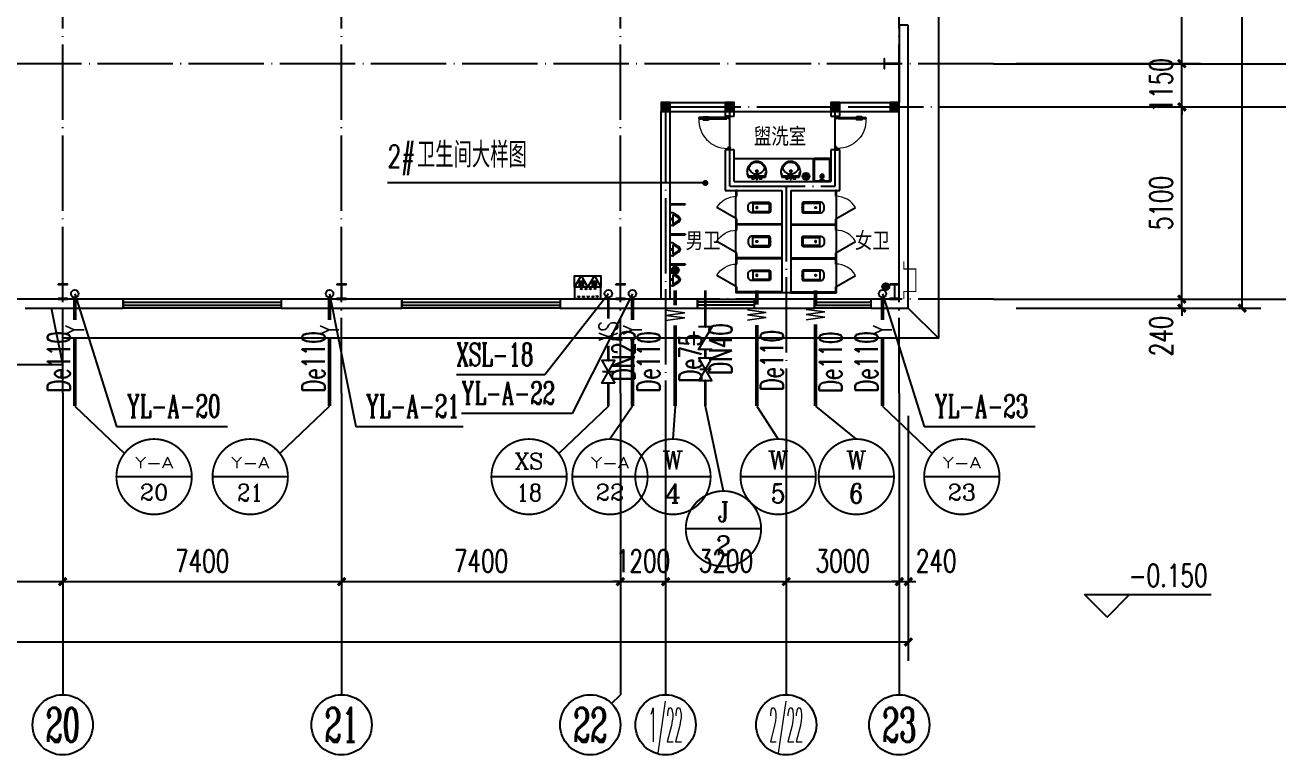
# Model space of a CAD drawing. Extents: x 13158459 to 15902229, y -1299598 to 28366.
# Drawn here: x 14056208 to 14089458, y -301743 to -282368 of the extents above; entities that cross this region are included whole.
import ezdxf
from ezdxf.enums import TextEntityAlignment as Align

# ---------------------------------------------------------------- set-up
doc = ezdxf.new("R2010")
doc.units = 0
doc.header["$LTSCALE"] = 1000
doc.header["$MEASUREMENT"] = 0
doc.linetypes.add('DOTE', pattern=[2.42, 2, -0.2, 0.02, -0.2])
for name, color, linetype in [('AXIS', 3, 'Continuous'), ('AXIS_TEXT', 7, 'Continuous'), ('COLUMN', 2, 'Continuous'), ('DIM_ELEV', 3, 'Continuous'), ('DIM_LEAD', 3, 'Continuous'), ('DIM_消防', 3, 'Continuous'), ('DIM_雨水', 3, 'Continuous'), ('DOTE', 8, 'DOTE'), ('EQUIP_地漏', 7, 'Continuous'), ('EQUIP_消防', 7, 'Continuous'), ('LVTRY', 6, 'Continuous'), ('PIPE-污水', 2, 'Continuous'), ('PIPE-消防', 1, 'Continuous'), ('PIPE-给水', 3, 'Continuous'), ('PIPE-雨水', 4, 'Continuous'), ('PUB_HATCH', 8, 'Continuous'), ('PUB_TEXT', 7, 'Continuous'), ('TEXT_污水', 7, 'Continuous'), ('TEXT_消防', 7, 'Continuous'), ('TEXT_给水', 7, 'Continuous'), ('TEXT_雨水', 7, 'Continuous'), ('TWT_TEXT', 7, 'Continuous'), ('VALVE_消防', 7, 'Continuous'), ('VALVE_给水', 7, 'Continuous'), ('VPIPE-消防', 1, 'Continuous'), ('VPIPE-雨水', 4, 'Continuous'), ('WALL', 9, 'Continuous'), ('WALL-PARAPET', 6, 'Continuous'), ('WINDOW', 4, 'Continuous')]:
    doc.layers.add(name, color=color, linetype=linetype)
doc.styles.add('_TCH_AXIS', font='COMPLEX', dxfattribs={"bigfont": 'GBCBIG'})
doc.styles.add('_TCH_DIM', font='SIMPLEX', dxfattribs={"bigfont": 'GBCBIG'})
doc.styles.add('_TCH_DIM_T3', font='SIMPLEX', dxfattribs={"width": 0.705882, "bigfont": 'GBCBIG'})
doc.styles.add('_TWT_CIRCLE', font='COMPLEX', dxfattribs={"width": 1.1, "height": 3, "bigfont": 'HZTXT'})
doc.styles.add('_TWT_PIPEDN', font='SIMPLEX', dxfattribs={"width": 0.8, "height": 3, "bigfont": 'HZTXT'})
doc.styles.add('_TWT_PIPETEXT', font='COMPLEX', dxfattribs={"width": 0.8, "height": 2.5, "bigfont": 'HZTXT'})
doc.styles.add('_TWT_SERIAL', font='COMPLEX', dxfattribs={"width": 0.8, "height": 3, "bigfont": 'HZTXT'})
doc.styles.add('COMPLEX', font='COMPLEX')
doc.styles.add('YAYA', font='', dxfattribs={"width": 0.8, "height": 1})
doc.styles.get('YAYA').set_extended_font_data('SimSun')
doc.dimstyles.new('_TCH_ARCH&&200', dxfattribs={"dimtxt": 595, "dimasz": 200, "dimexe": 500, "dimexo": 600, "dimgap": 252.5, "dimtad": 1, "dimdec": 0, "dimzin": 0, "dimdsep": 46, "dimtxsty": '_TCH_DIM_T3', "dimblk": 'ARCHTICK', "dimcen": 0.09, "dimclrt": 7, "dimazin": 2, "dimtfac": 1, "dimtdec": 0, "dimtix": 1, "dimtmove": 2, "dimatfit": 3, "dimfxl": 0, "dimtolj": 1, "dimtzin": 0, "dimarcsym": 0})

# ---------------------------------------------------------------- blocks, each defined once
blk = doc.blocks.new('A$C797E1D2B')
at = {"layer": 'COLUMN'}
h = blk.add_hatch(color=256, dxfattribs=at)
h.paths.add_polyline_path([(125, 400), (250, 400), (250, 388), (130, 388), (130, 200), (125, 200)])
h.paths.add_polyline_path([(0, 400), (125, 400), (125, 200), (120, 200), (120, 388), (0, 388)])
h.paths.add_polyline_path([(0, 12), (120, 12), (120, 200), (125, 200), (125, 0), (0, 0)])
h.paths.add_polyline_path([(125, 200), (130, 200), (130, 12), (250, 12), (250, 0), (125, 0)])
blk.add_lwpolyline([(250, 0), (250, 12), (130, 12), (130, 388), (250, 388), (250, 400), (0, 400), (0, 388), (120, 388), (120, 12), (0, 12), (0, 0)], close=True, dxfattribs=at)
blk = doc.blocks.new('消防软管卷盘')
blk.add_lwpolyline([(4963954, 151899), (4963954, 150312), (4964641, 150312), (4964641, 151899)], close=True)
for points, const_width in [([(4964134, 151704), (4964482, 151704)], 1), ([(4964134, 151566), (4964482, 151566)], 1), ([(4964134, 151428), (4964482, 151428)], 1), ([(4964134, 151290), (4964482, 151290)], 1), ([(4964134, 151152), (4964482, 151152)], 1), ([(4964134, 151014), (4964482, 151014)], 0.1), ([(4964134, 150876), (4964482, 150876)], 1), ([(4964134, 150738), (4964482, 150738)], 1), ([(4964150, 150600), (4964499, 150600)], 1), ([(4964150, 150462), (4964499, 150462)], 1)]:
    blk.add_lwpolyline(points, dxfattribs=dict(const_width=const_width))
for centre, start, end in [((4964134, 151636), 90, 270), ((4964482, 151498), 270, 90), ((4964134, 151360), 90, 270), ((4964134, 151084), 90, 270), ((4964134, 150808), 90, 270), ((4964482, 151222), 270, 90), ((4964482, 150946), 270, 90), ((4964150, 150532), 90, 270), ((4964499, 150670), 270, 90)]:
    blk.add_arc(centre, 69, start, end)
blk = doc.blocks.new('$TwtSys$00000546')
h = blk.add_hatch()
h.set_pattern_fill('ANSI31', color=256, scale=200, style=0)
h.set_pattern_definition([(45, (-38543.802, -6670.83), (-17.67767, 17.67767), [])])
h.paths.add_polyline_path([(-65, 174), (65, 174), (65, 44), (-65, 44)])
for points in [[(0, 344), (-198, 0), (198, 0)], [(-65, 174), (65, 174), (65, 44), (-65, 44)]]:
    blk.add_lwpolyline(points, close=True)
blk = doc.blocks.new('92623')
blk.add_lwpolyline([(8910066, 83014), (8909273, 83014), (8909273, 82670), (8910066, 82670)], close=True)
at = {"xscale": -0.5, "yscale": 0.5, "zscale": 0.5, "rotation": 89.99999999998747}
blk.add_blockref('消防软管卷盘', (8985223, 2565334), dxfattribs=at)
at = {"layer": 'EQUIP_消防', "color": 8, "rotation": 180}
for p in [(8909471, 83014), (8909868, 83014)]:
    blk.add_blockref('$TwtSys$00000546', p, dxfattribs=at)
blk = doc.blocks.new('_AXISO')
blk.add_circle((0, 0), 0.5)
at = {"layer": 'AXIS_TEXT', "style": 'COMPLEX', "width": 1.041667}
blk.add_attdef('A', text='', height=0.56, dxfattribs=at).set_placement((-0.25, -0.28), (0.25, -0.28), align=Align.FIT)
blk = doc.blocks.new('_ArchTick')
at = {"color": 0, "linetype": 'ByBlock', "const_width": 0.4}
blk.add_lwpolyline([(-0.5, -0.5), (0.5, 0.5)], dxfattribs=at)
blk = doc.blocks.new('*D119')
at = {"layer": 'AXIS', "color": 0, "lineweight": -2}
for p, q in [((13916368, -292743), (13916368, -299243)), ((14079648, -292743), (14079648, -299243)), ((13916368, -298743), (14079648, -298743))]:
    blk.add_line(p, q, dxfattribs=at)
at = {"layer": 'Defpoints', "color": 0}
for p in [(13916368, -292143), (14079648, -292143), (14079648, -298743)]:
    blk.add_point(p, dxfattribs=at)
at = {"layer": 'AXIS', "color": 0, "lineweight": -2, "xscale": 200, "yscale": 200, "zscale": 200, "rotation": 180}
blk.add_blockref('_ArchTick', (13916368, -298743), dxfattribs=at)
at = {"layer": 'AXIS', "color": 0, "lineweight": -2, "xscale": 200, "yscale": 200, "zscale": 200}
blk.add_blockref('_ArchTick', (14079648, -298743), dxfattribs=at)
at = {"layer": 'AXIS', "color": 7, "insert": (13998008, -298193), "char_height": 595, "attachment_point": 5, "style": '_TCH_DIM_T3'}
blk.add_mtext('\\A1;163280', dxfattribs=at)
blk = doc.blocks.new('*D141')
at = {"layer": 'AXIS', "color": 0, "lineweight": -2}
for p, q in [((14049808, -292743), (14049808, -297643)), ((14057208, -292743), (14057208, -297643)), ((14049808, -297143), (14057208, -297143))]:
    blk.add_line(p, q, dxfattribs=at)
at = {"layer": 'Defpoints', "color": 0}
for p in [(14049808, -292143), (14057208, -292143), (14057208, -297143)]:
    blk.add_point(p, dxfattribs=at)
at = {"layer": 'AXIS', "color": 0, "lineweight": -2, "xscale": 200, "yscale": 200, "zscale": 200, "rotation": 180}
blk.add_blockref('_ArchTick', (14049808, -297143), dxfattribs=at)
at = {"layer": 'AXIS', "color": 0, "lineweight": -2, "xscale": 200, "yscale": 200, "zscale": 200}
blk.add_blockref('_ArchTick', (14057208, -297143), dxfattribs=at)
at = {"layer": 'AXIS', "color": 7, "insert": (14053508, -296593), "char_height": 595, "attachment_point": 5, "style": '_TCH_DIM_T3'}
blk.add_mtext('\\A1;7400', dxfattribs=at)
blk = doc.blocks.new('*D142')
at = {"layer": 'AXIS', "color": 0, "lineweight": -2}
for p, q in [((14057208, -292743), (14057208, -297643)), ((14064608, -292743), (14064608, -297643)), ((14057208, -297143), (14064608, -297143))]:
    blk.add_line(p, q, dxfattribs=at)
at = {"layer": 'Defpoints', "color": 0}
for p in [(14057208, -292143), (14064608, -292143), (14064608, -297143)]:
    blk.add_point(p, dxfattribs=at)
at = {"layer": 'AXIS', "color": 0, "lineweight": -2, "xscale": 200, "yscale": 200, "zscale": 200, "rotation": 180}
blk.add_blockref('_ArchTick', (14057208, -297143), dxfattribs=at)
at = {"layer": 'AXIS', "color": 0, "lineweight": -2, "xscale": 200, "yscale": 200, "zscale": 200}
blk.add_blockref('_ArchTick', (14064608, -297143), dxfattribs=at)
at = {"layer": 'AXIS', "color": 7, "insert": (14060908, -296593), "char_height": 595, "attachment_point": 5, "style": '_TCH_DIM_T3'}
blk.add_mtext('\\A1;7400', dxfattribs=at)
blk = doc.blocks.new('*D143')
at = {"layer": 'AXIS', "color": 0, "lineweight": -2}
for p, q in [((14064608, -292743), (14064608, -297643)), ((14072008, -292743), (14072008, -297643)), ((14064608, -297143), (14072008, -297143))]:
    blk.add_line(p, q, dxfattribs=at)
at = {"layer": 'Defpoints', "color": 0}
for p in [(14064608, -292143), (14072008, -292143), (14072008, -297143)]:
    blk.add_point(p, dxfattribs=at)
at = {"layer": 'AXIS', "color": 0, "lineweight": -2, "xscale": 200, "yscale": 200, "zscale": 200, "rotation": 180}
blk.add_blockref('_ArchTick', (14064608, -297143), dxfattribs=at)
at = {"layer": 'AXIS', "color": 0, "lineweight": -2, "xscale": 200, "yscale": 200, "zscale": 200}
blk.add_blockref('_ArchTick', (14072008, -297143), dxfattribs=at)
at = {"layer": 'AXIS', "color": 7, "insert": (14068308, -296593), "char_height": 595, "attachment_point": 5, "style": '_TCH_DIM_T3'}
blk.add_mtext('\\A1;7400', dxfattribs=at)
blk = doc.blocks.new('*D144')
at = {"layer": 'AXIS', "color": 0, "lineweight": -2}
for p, q in [((14072008, -292743), (14072008, -297643)), ((14073208, -292743), (14073208, -297643)), ((14072008, -297143), (14071808, -297143)), ((14072008, -297143), (14073208, -297143)), ((14073208, -297143), (14073408, -297143))]:
    blk.add_line(p, q, dxfattribs=at)
at = {"layer": 'Defpoints', "color": 0}
for p in [(14072008, -292143), (14073208, -292143), (14073208, -297143)]:
    blk.add_point(p, dxfattribs=at)
at = {"layer": 'AXIS', "color": 0, "lineweight": -2, "xscale": 200, "yscale": 200, "zscale": 200}
blk.add_blockref('_ArchTick', (14072008, -297143), dxfattribs=at)
at = {"layer": 'AXIS', "color": 0, "lineweight": -2, "xscale": 200, "yscale": 200, "zscale": 200, "rotation": 180}
blk.add_blockref('_ArchTick', (14073208, -297143), dxfattribs=at)
at = {"layer": 'AXIS', "color": 7, "insert": (14072608, -296593), "char_height": 595, "attachment_point": 5, "style": '_TCH_DIM_T3'}
blk.add_mtext('\\A1;1200', dxfattribs=at)
blk = doc.blocks.new('*D145')
at = {"layer": 'AXIS', "color": 0, "lineweight": -2}
for p, q in [((14073208, -292743), (14073208, -297643)), ((14076408, -292743), (14076408, -297643)), ((14073208, -297143), (14076408, -297143))]:
    blk.add_line(p, q, dxfattribs=at)
at = {"layer": 'Defpoints', "color": 0}
for p in [(14073208, -292143), (14076408, -292143), (14076408, -297143)]:
    blk.add_point(p, dxfattribs=at)
at = {"layer": 'AXIS', "color": 0, "lineweight": -2, "xscale": 200, "yscale": 200, "zscale": 200, "rotation": 180}
blk.add_blockref('_ArchTick', (14073208, -297143), dxfattribs=at)
at = {"layer": 'AXIS', "color": 0, "lineweight": -2, "xscale": 200, "yscale": 200, "zscale": 200}
blk.add_blockref('_ArchTick', (14076408, -297143), dxfattribs=at)
at = {"layer": 'AXIS', "color": 7, "insert": (14074808, -296593), "char_height": 595, "attachment_point": 5, "style": '_TCH_DIM_T3'}
blk.add_mtext('\\A1;3200', dxfattribs=at)
blk = doc.blocks.new('*D146')
at = {"layer": 'AXIS', "color": 0, "lineweight": -2}
for p, q in [((14076408, -292743), (14076408, -297643)), ((14079408, -292743), (14079408, -297643)), ((14076408, -297143), (14079408, -297143))]:
    blk.add_line(p, q, dxfattribs=at)
at = {"layer": 'Defpoints', "color": 0}
for p in [(14076408, -292143), (14079408, -292143), (14079408, -297143)]:
    blk.add_point(p, dxfattribs=at)
at = {"layer": 'AXIS', "color": 0, "lineweight": -2, "xscale": 200, "yscale": 200, "zscale": 200, "rotation": 180}
blk.add_blockref('_ArchTick', (14076408, -297143), dxfattribs=at)
at = {"layer": 'AXIS', "color": 0, "lineweight": -2, "xscale": 200, "yscale": 200, "zscale": 200}
blk.add_blockref('_ArchTick', (14079408, -297143), dxfattribs=at)
at = {"layer": 'AXIS', "color": 7, "insert": (14077908, -296593), "char_height": 595, "attachment_point": 5, "style": '_TCH_DIM_T3'}
blk.add_mtext('\\A1;3000', dxfattribs=at)
blk = doc.blocks.new('*D147')
at = {"layer": 'AXIS', "color": 0, "lineweight": -2}
for p, q in [((14079408, -292743), (14079408, -297643)), ((14079648, -292743), (14079648, -297643)), ((14079408, -297143), (14079208, -297143)), ((14079408, -297143), (14079648, -297143)), ((14079648, -297143), (14079848, -297143))]:
    blk.add_line(p, q, dxfattribs=at)
at = {"layer": 'Defpoints', "color": 0}
for p in [(14079408, -292143), (14079648, -292143), (14079648, -297143)]:
    blk.add_point(p, dxfattribs=at)
at = {"layer": 'AXIS', "color": 0, "lineweight": -2, "xscale": 200, "yscale": 200, "zscale": 200}
blk.add_blockref('_ArchTick', (14079408, -297143), dxfattribs=at)
at = {"layer": 'AXIS', "color": 0, "lineweight": -2, "xscale": 200, "yscale": 200, "zscale": 200, "rotation": 180}
blk.add_blockref('_ArchTick', (14079648, -297143), dxfattribs=at)
at = {"layer": 'AXIS', "color": 7, "insert": (14080388, -296593), "char_height": 595, "attachment_point": 5, "style": '_TCH_DIM_T3'}
blk.add_mtext('\\A1;240', dxfattribs=at)
blk = doc.blocks.new('*D185')
at = {"layer": 'AXIS', "color": 0, "lineweight": -2}
for p, q in [((14082508, -239403), (14089008, -239403)), ((14088508, -289883), (14088508, -239403)), ((14082508, -289883), (14089008, -289883))]:
    blk.add_line(p, q, dxfattribs=at)
at = {"layer": 'Defpoints', "color": 0}
for p in [(14081908, -239403), (14088508, -239403), (14081908, -289883)]:
    blk.add_point(p, dxfattribs=at)
at = {"layer": 'AXIS', "color": 0, "lineweight": -2, "xscale": 200, "yscale": 200, "zscale": 200}
for p, rotation in [((14088508, -239403), 90), ((14088508, -289883), 270)]:
    blk.add_blockref('_ArchTick', p, dxfattribs=dict(at, rotation=rotation))
at = {"layer": 'AXIS', "color": 7, "insert": (14087958, -264643), "char_height": 595, "attachment_point": 5, "rotation": 90, "style": '_TCH_DIM_T3'}
blk.add_mtext('\\A1;50480', dxfattribs=at)
blk = doc.blocks.new('*D186')
at = {"layer": 'AXIS', "color": 0, "lineweight": -2}
for p, q in [((14086908, -289643), (14086908, -289443)), ((14082508, -289643), (14087408, -289643)), ((14082508, -289883), (14087408, -289883)), ((14086908, -289883), (14086908, -289643)), ((14086908, -289883), (14086908, -290083))]:
    blk.add_line(p, q, dxfattribs=at)
at = {"layer": 'Defpoints', "color": 0}
for p in [(14081908, -289643), (14081908, -289883), (14086908, -289643)]:
    blk.add_point(p, dxfattribs=at)
at = {"layer": 'AXIS', "color": 0, "lineweight": -2, "xscale": 200, "yscale": 200, "zscale": 200}
for p, rotation in [((14086908, -289643), 270), ((14086908, -289883), 90)]:
    blk.add_blockref('_ArchTick', p, dxfattribs=dict(at, rotation=rotation))
at = {"layer": 'AXIS', "color": 7, "insert": (14086358, -290623), "char_height": 595, "attachment_point": 5, "rotation": 90, "style": '_TCH_DIM_T3'}
blk.add_mtext('\\A1;240', dxfattribs=at)
blk = doc.blocks.new('*D187')
at = {"layer": 'AXIS', "color": 0, "lineweight": -2}
for p, q in [((14082508, -284543), (14087408, -284543)), ((14086908, -289643), (14086908, -284543)), ((14082508, -289643), (14087408, -289643))]:
    blk.add_line(p, q, dxfattribs=at)
at = {"layer": 'Defpoints', "color": 0}
for p in [(14081908, -284543), (14086908, -284543), (14081908, -289643)]:
    blk.add_point(p, dxfattribs=at)
at = {"layer": 'AXIS', "color": 0, "lineweight": -2, "xscale": 200, "yscale": 200, "zscale": 200}
for p, rotation in [((14086908, -284543), 90), ((14086908, -289643), 270)]:
    blk.add_blockref('_ArchTick', p, dxfattribs=dict(at, rotation=rotation))
at = {"layer": 'AXIS', "color": 7, "insert": (14086358, -287093), "char_height": 595, "attachment_point": 5, "rotation": 90, "style": '_TCH_DIM_T3'}
blk.add_mtext('\\A1;5100', dxfattribs=at)
blk = doc.blocks.new('*D188')
at = {"layer": 'AXIS', "color": 0, "lineweight": -2}
for p, q in [((14086908, -283393), (14086908, -283193)), ((14082508, -283393), (14087408, -283393)), ((14086908, -284543), (14086908, -283393)), ((14082508, -284543), (14087408, -284543)), ((14086908, -284543), (14086908, -284743))]:
    blk.add_line(p, q, dxfattribs=at)
at = {"layer": 'Defpoints', "color": 0}
for p in [(14081908, -283393), (14086908, -283393), (14081908, -284543)]:
    blk.add_point(p, dxfattribs=at)
at = {"layer": 'AXIS', "color": 0, "lineweight": -2, "xscale": 200, "yscale": 200, "zscale": 200}
for p, rotation in [((14086908, -283393), 270), ((14086908, -284543), 90)]:
    blk.add_blockref('_ArchTick', p, dxfattribs=dict(at, rotation=rotation))
at = {"layer": 'AXIS', "color": 7, "insert": (14086358, -283968), "char_height": 595, "attachment_point": 5, "rotation": 90, "style": '_TCH_DIM_T3'}
blk.add_mtext('\\A1;1150', dxfattribs=at)
blk = doc.blocks.new('*D189')
at = {"layer": 'AXIS', "color": 0, "lineweight": -2}
for p, q in [((14082508, -277143), (14087408, -277143)), ((14086908, -283393), (14086908, -277143)), ((14082508, -283393), (14087408, -283393))]:
    blk.add_line(p, q, dxfattribs=at)
at = {"layer": 'Defpoints', "color": 0}
for p in [(14081908, -277143), (14086908, -277143), (14081908, -283393)]:
    blk.add_point(p, dxfattribs=at)
at = {"layer": 'AXIS', "color": 0, "lineweight": -2, "xscale": 200, "yscale": 200, "zscale": 200}
for p, rotation in [((14086908, -277143), 90), ((14086908, -283393), 270)]:
    blk.add_blockref('_ArchTick', p, dxfattribs=dict(at, rotation=rotation))
at = {"layer": 'AXIS', "color": 7, "insert": (14086358, -280268), "char_height": 595, "attachment_point": 5, "rotation": 90, "style": '_TCH_DIM_T3'}
blk.add_mtext('\\A1;6250', dxfattribs=at)
blk = doc.blocks.new('$TCHSYS$WIN2D')
for p, q in [((-0.5, 0.5), (0.5, 0.5)), ((-0.5, 0.5), (-0.5, -0.5)), ((0.5, 0.5), (0.5, -0.5)), ((0.5, 0.1667), (-0.5, 0.1667)), ((0.5, -0.1667), (-0.5, -0.1667)), ((-0.5, -0.5), (0.5, -0.5))]:
    blk.add_line(p, q)
blk = doc.blocks.new('$lvtry$00000037')
for p, q in [((-305, -430, 0), (-305, -30, 0)), ((-285, -420, 0), (-285, -40, 0)), ((-275, 0, 0), (275, 0, 0)), ((-265, -20, 0), (265, -20, 0)), ((285, -180, 0), (245, -198, 0)), ((245, -198, 0), (245, -263, 0)), ((245, -263, 0), (285, -280, 0)), ((285, -40, 0), (285, -420, 0)), ((305, -30, 0), (305, -430, 0)), ((275, -460, 0), (-275, -460, 0)), ((265, -440, 0), (-265, -440, 0))]:
    blk.add_line(p, q)
for radius in [50, 32.5]:
    blk.add_circle((165, -230, 0), radius)
for centre, radius, start, end in [((-275, -30, 0), 30, 90, 180), ((-265, -40, 0), 20, 90, 180), ((265, -40, 0), 20, 0, 90), ((275, -30, 0), 30, 0, 90), ((-275, -430, 0), 30, 180, 270), ((-265, -420, 0), 20, 180, 270), ((265, -420, 0), 20, 270, 0), ((275, -430, 0), 30, 270, 0)]:
    blk.add_arc(centre, radius, start, end)
blk = doc.blocks.new('$lvtry$00000007')
for p, q in [((-170, 0, 0), (170, 0, 0)), ((-170, -61, 0), (-170, 0, 0)), ((-162, -88, 0), (-69, -231, 0)), ((-124, -91, 0), (-43, -216, 0)), ((-116, -76, 0), (116, -76, 0)), ((43, -216, 0), (124, -91, 0)), ((69, -231, 0), (162, -88, 0)), ((170, -61, 0), (170, 0, 0))]:
    blk.add_line(p, q)
blk.add_circle((0, -38, 0), 17.7)
for centre, radius, start, end in [((-120, -61, 0), 50, 180, 213.0863), ((-116, -86, 0), 10, 90, 213.0863), ((0, -191, 0), 80, 210, 330), ((0, -191, 0), 50, 210, 330), ((116, -86, 0), 10, 326.9137, 90), ((120, -61, 0), 50, 326.9137, 0)]:
    blk.add_arc(centre, radius, start, end)
blk = doc.blocks.new('$TCHSYS$APDOOR2D')
blk.add_line((0.5, 0), (0, 0.866))
at = {"lineweight": 13}
blk.add_arc((0.5, 0), 1, 120, 180, dxfattribs=at)
blk = doc.blocks.new('_FZH')
blk.add_lwpolyline([(-0.5, -0.5), (0.5, -0.5), (0.5, 0.5), (-0.5, 0.5)], close=True)
at = {"layer": 'PUB_HATCH'}
blk.add_solid([(-0.5, -0.5), (0.5, -0.5), (-0.5, 0.5), (0.5, 0.5)], dxfattribs=at)
blk = doc.blocks.new('$lvtry$00000192')
for p, q in [((-249, -114, 0), (-277, -200, 0)), ((-257, -192, 0), (-247, -166, 0)), ((-30, -114, 0), (-249, -114, 0)), ((-237, -138, 0), (-247, -166, 0)), ((-235, -138, 0), (-27, -138, 0)), ((-144, -84, 0), (-75, -83, 0)), ((-109, -118, 0), (-110, -49, 0)), ((-43, -272, 0), (43, -271, 0)), ((-24, -72, 0), (-30, -109, 0)), ((-30, -109, 0), (-17, -212, 0)), ((-24, -72, 0), (0, -73, 0)), ((-24, -72, 0), (-17, -212, 0)), ((-23, -91, 0), (0, -91, 0)), ((-18, -202, 0), (-1, -202, 0)), ((-17, -212, 0), (-1, -212, 0)), ((15, -203, 0), (-1, -202, 0)), ((14, -212, 0), (-1, -212, 0)), ((24, -73, 0), (0, -73, 0)), ((23, -92, 0), (0, -91, 0)), ((1, -314, 0), (0, -229, 0)), ((24, -73, 0), (14, -212, 0)), ((30, -110, 0), (14, -212, 0)), ((24, -73, 0), (30, -110, 0)), ((26, -138, 0), (243, -138, 0)), ((256, -114, 0), (29, -114, 0)), ((75, -83, 0), (144, -82, 0)), ((110, -117, 0), (109, -48, 0)), ((243, -138, 0), (263, -192, 0)), ((243, -138, 0), (272, -216, 0)), ((283, -200, 0), (256, -114, 0))]:
    blk.add_line(p, q)
for points in [[(-277, -200, 0.044851), (-282, -257, 0.06689), (-277, -296, 0.023023), (-257, -356, 0.044853), (-243, -386, 0.043799), (-215, -425, 0.044001), (-180, -459, 0.042834), (-139, -487, 0.043018), (-95, -507, 0.042273), (-47, -520, 0.042347), (2, -524, 0.04234), (52, -520, 0.042268), (100, -508, 0.043003), (144, -488, 0.042821), (185, -460, 0.043985), (220, -426, 0.043782), (249, -387, 0.044843), (273, -338, 0.059205), (283, -297, 0.030672), (287, -241, 0.04375), (283, -201, 0.001982), (283, -201, 0.000717), (283, -200)], [(-21, -200, 0.021783), (-40, -200, 0.043137), (-49, -201, 0.041783), (-92, -214, 0.044848), (-129, -233, 0.04131), (-155, -252, 0.026055), (-194, -290, 0.052783), (-228, -336, 0.159914), (-231, -349, 0.063485), (-229, -357, 0.0374), (-221, -373, 0.051256), (-198, -406, 0.043963), (-164, -440, 0.042872), (-127, -465, 0.042994), (-86, -483, 0.042296), (-43, -495, 0.042347), (2, -499, 0.042341), (47, -495, 0.042292), (91, -484, 0.04298), (132, -466, 0.042859), (169, -440, 0.043948), (202, -409, 0.046877), (227, -374, 0.041749), (235, -357, 0.059652), (238, -346, 0.177603), (234, -327, 0.063235), (189, -275, 0.024325), (146, -239, 0.043369), (120, -223, 0.042415), (76, -205, 0.050318), (38, -197, 0.034463), (33, -197, 0.015757), (19, -198, 0.015757)]]:
    blk.add_lwpolyline(points, format="xyb")
at = {"elevation": 0}
blk.add_lwpolyline([(-257, -192), (-264, -237), (-264, -241)], dxfattribs=at)
for centre, radius in [((-109, -83, 0), 23.8), ((-109, -83, 0), 14.2), ((0, -271, 0), 28.5), ((0, -271, 0), 19), ((110, -83, 0), 23.8), ((110, -83, 0), 14.2)]:
    blk.add_circle(centre, radius)
for centre, start, end in [((-1, -61, 0), 79.8328, 278.7823), ((1, -61, 0), 259.8328, 98.7823)]:
    blk.add_arc(centre, 6.83, start, end)
blk.add_point((0, -91, 0))
blk = doc.blocks.new('$lvtry$00000200')
at = {"color": 0}
for p, q in [((-110, -40, 0), (-110, -470, 0)), ((100, -30, 0), (-100, -30, 0)), ((110, -470, 0), (110, -40, 0))]:
    blk.add_line(p, q, dxfattribs=at)
at = {"color": 0, "elevation": 0}
blk.add_lwpolyline([(100, 0), (-100, 0, 0.414214), (-140, -40), (-140, -480, 0.414214), (-30, -590), (30, -590, 0.414214), (140, -480), (140, -40, 0.414214)], format="xyb", close=True, dxfattribs=at)
blk.add_lwpolyline([(140, -470), (-140, -470)], dxfattribs=at)
at = {"color": 0}
blk.add_circle((0, -359, 0), 20, dxfattribs=at)
for centre, start, end in [((-100, -40, 0), 90, 180), ((100, -40, 0), 0, 90)]:
    blk.add_arc(centre, 10, start, end, dxfattribs=at)
for p in [(0, 0), (0, -359, 0)]:
    blk.add_point(p, dxfattribs=at)
blk = doc.blocks.new('$DorLib2D$00000009')
at = {"lineweight": 13}
for p, q in [((0.378, 0.782), (0.378, 0.624)), ((0.489, 0.782), (0.489, 0.624))]:
    blk.add_line(p, q, dxfattribs=at)
for p, q in [((0.413, 0.782), (0.378, 0.782)), ((0.413, 0.905), (0.413, 0.081)), ((0.454, 0.905), (0.413, 0.905)), ((0.454, 0.081), (0.454, 0.905)), ((0.489, 0.782), (0.454, 0.782)), ((0.413, 0.624), (0.378, 0.624)), ((0.489, 0.624), (0.454, 0.624)), ((-0.494, 0.081), (-0.453, 0.081)), ((-0.494, -0.002), (-0.494, 0.081)), ((-0.453, 0.081), (-0.453, 0.039)), ((-0.453, 0.039), (-0.412, 0.039)), ((-0.412, 0.039), (-0.412, -0.002)), ((0.413, 0.081), (0.454, 0.081)), ((0.454, 0.039), (0.413, 0.039)), ((0.413, 0.039), (0.413, -0.002)), ((0.495, 0.081), (0.454, 0.081)), ((0.454, 0.081), (0.454, 0.039)), ((0.495, -0.002), (0.495, 0.081)), ((-0.494, -0.002), (-0.494, -0.002)), ((-0.412, -0.002), (-0.494, -0.002)), ((0.413, -0.002), (0.495, -0.002)), ((0.495, -0.002), (0.495, -0.002))]:
    blk.add_line(p, q)
blk.add_arc((0.372, 0.082), 0.825, 87.134, 180.0717, dxfattribs=at)
blk = doc.blocks.new('$VALVE$00000296')
for points in [[(-125, 72), (-125, -72), (125, 72), (125, -72), (-125, 72)], [(0, 60), (0, -64)]]:
    blk.add_lwpolyline(points)
for p in [(-125, 0), (125, 0)]:
    blk.add_point(p)
blk = doc.blocks.new('$TwtSys$00000141')
for p, q in [((-94, 8), (-10, 92)), ((-94, 8), (-10, 92)), ((-87, -35), (35, 87)), ((-87, -35), (35, 87)), ((-66, -66), (66, 66)), ((-66, -66), (66, 66)), ((-32, -87), (88, 33)), ((-32, -87), (88, 33)), ((11, -92), (92, -11)), ((11, -92), (92, -11))]:
    blk.add_line(p, q)
blk.add_circle((0, 0), 94)
blk.add_circle((0, 0), 94)
blk = doc.blocks.new('$VALVE$00000315')
blk.add_line((-75, 125), (75, 125))
blk.add_lwpolyline([(-125, -75), (-125, 75), (125, -75), (125, 75)])
for p in [(-125, 0), (125, 0)]:
    blk.add_point(p)
blk.add_solid([(0, 125), (0, 150), (75, 125)])

msp = doc.modelspace()

# ---------------------------------------------------------------- linework, layer by layer
at = {"color": 8, "ltscale": 0.5}
for p, q in [((14057208, -291383.1), (14056908, -289883.1)), ((14079648, -289883.1), (14080448, -290683.1))]:
    msp.add_line(p, q, dxfattribs=at)
for points in [[(14080448, -277143.1), (14080448, -290683.1), (14057208, -290683.1)], [(14049808, -289883.1), (14049808, -291383.1), (14057208, -291383.1), (14057208, -289883.1)]]:
    msp.add_lwpolyline(points, dxfattribs=at)
at = {"color": 8, "const_width": 30}
msp.add_lwpolyline([(14079528, -288643.1), (14079528, -288843.1), (14079848, -288843.1), (14079848, -289443.1), (14079528, -289443.1), (14079528, -289643.1)], dxfattribs=at)
at = {"layer": 'AXIS'}
for p, q in [((14081908, -283393.1), (14089908, -283393.1)), ((14081908, -284543.1), (14089908, -284543.1)), ((14081908, -289643.1), (14089908, -289643.1)), ((14057208, -292143.1), (14057208, -300143.1)), ((14064608, -292143.1), (14064608, -300143.1)), ((14072008, -292143.1), (14072008, -300143.1)), ((14073208, -292143.1), (14073208, -300143.1)), ((14076408, -292143.1), (14076408, -300143.1)), ((14079408, -292143.1), (14079408, -300143.1)), ((14071773.7, -300377.4), (14072008, -300143.1))]:
    msp.add_line(p, q, dxfattribs=at)
at = {"layer": 'DIM_ELEV'}
for p, q in [((14084922.5, -298086.2), (14084322.5, -297486.2)), ((14084322.5, -297486.2), (14087682.5, -297486.2)), ((14084922.5, -298086.2), (14085522.5, -297486.2))]:
    msp.add_line(p, q, dxfattribs=at)
at = {"layer": 'DIM_LEAD'}
for p, q in [((14073490.3, -286560.6), (14065828.5, -286560.6)), ((14074260.3, -286560.6), (14073490.3, -286560.6))]:
    msp.add_line(p, q, dxfattribs=at)
at = {"layer": 'DIM_LEAD', "const_width": 80}
msp.add_lwpolyline([(14074300.3, -286560.6, 1), (14074220.3, -286560.6, 1)], format="xyb", close=True, dxfattribs=at)
at = {"layer": 'DIM_消防'}
for p, q in [((14071688.4, -289499, 3000), (14070000.5, -291650.3, 6000)), ((14070000.5, -291650.3, 6000), (14067655, -291650.3, 6000)), ((14057527.5, -292484.2), (14058843.2, -293743.4)), ((14064288.4, -292484.2), (14062972.7, -293743.4)), ((14071688.4, -292484.2), (14070372.7, -293743.4)), ((14072327.5, -292484.2), (14071730.4, -293357.8)), ((14073463.3, -292484.2), (14073402.1, -293357.8)), ((14074742.4, -294737.4), (14074263.6, -292484.2)), ((14075629.4, -292484.2, -400), (14076194.9, -293357.8)), ((14077186.6, -292484.2, -400), (14078268.7, -293357.8)), ((14078963.4, -292484.2), (14080279.2, -293743.4)), ((14060632.2, -294357.8), (14058632.2, -294357.8)), ((14063183.7, -294357.8), (14061183.7, -294357.8)), ((14070583.7, -294357.8), (14068583.7, -294357.8)), ((14072730.4, -294357.8), (14070730.4, -294357.8)), ((14074402.1, -294357.8), (14072402.1, -294357.8)), ((14077194.9, -294357.8), (14075194.9, -294357.8)), ((14079268.7, -294357.8), (14077268.7, -294357.8)), ((14082068.2, -294357.8), (14080068.2, -294357.8)), ((14075742.4, -295737.4), (14073742.4, -295737.4))]:
    msp.add_line(p, q, dxfattribs=at)
at = {"layer": 'DIM_消防', "const_width": 50}
for points in [[(14060632.2, -294357.8, 1), (14058632.2, -294357.8, 1)], [(14063183.7, -294357.8, 1), (14061183.7, -294357.8, 1)], [(14070583.7, -294357.8, 1), (14068583.7, -294357.8, 1)], [(14072730.4, -294357.8, 1), (14070730.4, -294357.8, 1)], [(14074402.1, -294357.8, 1), (14072402.1, -294357.8, 1)], [(14077194.9, -294357.8, 1), (14075194.9, -294357.8, 1)], [(14079268.7, -294357.8, 1), (14077268.7, -294357.8, 1)], [(14082068.2, -294357.8, 1), (14080068.2, -294357.8, 1)], [(14075742.4, -295737.4, 1), (14073742.4, -295737.4, 1)]]:
    msp.add_lwpolyline(points, format="xyb", close=True, dxfattribs=at)
at = {"layer": 'DIM_雨水'}
for p, q in [((14057527.5, -289499), (14058637.6, -293021.2)), ((14064288.4, -289499, 3000), (14064984.3, -293021.2, 3000)), ((14072327.5, -289499), (14070730.5, -292675.3)), ((14078963.4, -289499, 3000), (14080073.5, -293021.2, 3000)), ((14070730.5, -292675.3), (14067789.1, -292675.3)), ((14058637.6, -293021.2), (14061579, -293021.2)), ((14064984.3, -293021.2, 3000), (14067834.3, -293021.2, 3000)), ((14080073.5, -293021.2, 3000), (14083014.9, -293021.2, 3000))]:
    msp.add_line(p, q, dxfattribs=at)
at = {"layer": 'DOTE'}
for p, q in [((14057208, -292143.1), (14057208, -237143.1)), ((14064608, -292143.1), (14064608, -237143.1)), ((14072008, -292143.1), (14072008, -237143.1)), ((14079408, -292143.1), (14079408, -237143.1)), ((14081908, -283393.1), (13914108, -283393.1)), ((14073208, -284543.1), (14081908, -284543.1)), ((14073208, -284543.1), (14073208, -292143.1)), ((14074908, -286643.1), (14074908, -284543.1)), ((14077708, -286643.1), (14077708, -284543.1)), ((14074908, -286643.1), (14077708, -286643.1)), ((14076408, -286643.1), (14076408, -292143.1)), ((14081908, -289643.1), (13914108, -289643.1))]:
    msp.add_line(p, q, dxfattribs=at)
at = {"layer": 'LVTRY'}
for p, q in [((14077128, -285923.1), (14075008, -285923.1)), ((14077128, -286523.1), (14077128, -285923.1)), ((14075075.5, -286763.1), (14075075.5, -286913.1)), ((14075100.5, -286763.1), (14075075.5, -286763.1)), ((14075075.5, -286913.1), (14075100.5, -286913.1)), ((14075075.5, -287513.1, 400), (14075075.5, -286913.1, 400)), ((14075100.5, -286913.1), (14075100.5, -286763.1)), ((14077715.5, -286763.1), (14077715.5, -286913.1)), ((14077740.5, -286763.1), (14077715.5, -286763.1)), ((14077715.5, -286913.1), (14077740.5, -286913.1)), ((14077740.5, -286913.1), (14077740.5, -286763.1)), ((14077740.5, -287513.1, 400), (14077740.5, -286913.1, 400)), ((14073328, -287110.6), (14073728, -287110.6)), ((14073328, -287110.6), (14073328, -287135.6)), ((14073328, -287135.6), (14073728, -287135.6)), ((14073728, -287110.6), (14073728, -287135.6)), ((14075100.5, -287513.1), (14075075.5, -287513.1)), ((14075075.5, -287513.1), (14075075.5, -287663.1)), ((14075100.5, -287650.6), (14075100.5, -287513.1)), ((14077740.5, -287513.1), (14077715.5, -287513.1)), ((14077715.5, -287513.1), (14077715.5, -287650.6)), ((14077740.5, -287663.1), (14077740.5, -287513.1)), ((14073328, -287910.6), (14073728, -287910.6)), ((14073328, -287910.6), (14073328, -287935.6)), ((14073328, -287935.6), (14073728, -287935.6)), ((14073728, -287910.6), (14073728, -287935.6)), ((14075075.5, -287663.1), (14075075.5, -287813.1)), ((14075075.5, -287813.1), (14075100.5, -287813.1)), ((14075075.5, -288413.1, 400), (14075075.5, -287813.1, 400)), ((14076288, -287650.6), (14075100.5, -287650.6)), ((14076288, -287675.6), (14075100.5, -287675.6)), ((14075100.5, -287813.1), (14075100.5, -287675.6)), ((14076528, -287650.6), (14077715.5, -287650.6)), ((14076528, -287650.6), (14076528, -287675.6)), ((14076528, -287675.6), (14077715.5, -287675.6)), ((14077715.5, -287675.6), (14077715.5, -287813.1)), ((14077715.5, -287813.1), (14077740.5, -287813.1)), ((14077740.5, -287813.1), (14077740.5, -287663.1)), ((14077740.5, -288413.1, 400), (14077740.5, -287813.1, 400)), ((14075100.5, -288413.1), (14075075.5, -288413.1)), ((14075075.5, -288413.1), (14075075.5, -288563)), ((14075075.5, -288563), (14075075.5, -288713)), ((14075100.5, -288550.5), (14075100.5, -288413.1)), ((14076288, -288550.5), (14075100.5, -288550.5)), ((14076288, -288575.5), (14075100.5, -288575.5)), ((14075100.5, -288713), (14075100.5, -288575.5)), ((14076528, -288550.5), (14077715.5, -288550.5)), ((14076528, -288550.5), (14076528, -288575.5)), ((14076528, -288575.5), (14077715.5, -288575.5)), ((14077740.5, -288413.1), (14077715.5, -288413.1)), ((14077715.5, -288413.1), (14077715.5, -288550.5)), ((14077715.5, -288575.5), (14077715.5, -288713)), ((14077740.5, -288563), (14077740.5, -288413.1)), ((14077740.5, -288713), (14077740.5, -288563)), ((14073328, -288710.6), (14073728, -288710.6)), ((14073328, -288710.6), (14073328, -288735.6)), ((14073328, -288735.6), (14073728, -288735.6)), ((14073728, -288710.6), (14073728, -288735.6)), ((14075075.5, -288713), (14075100.5, -288713)), ((14075075.5, -289313, 400), (14075075.5, -288713, 400)), ((14077715.5, -288713), (14077740.5, -288713)), ((14077740.5, -289313, 400), (14077740.5, -288713, 400)), ((14075100.5, -289313), (14075075.5, -289313)), ((14075075.5, -289313), (14075075.5, -289475.5)), ((14076288, -289475.5), (14075075.5, -289475.5)), ((14075100.5, -289450.5), (14075100.5, -289313)), ((14076288, -289450.5), (14075100.5, -289450.5)), ((14076528, -289450.5), (14077715.5, -289450.5)), ((14076528, -289450.5), (14076528, -289475.5)), ((14076528, -289475.5), (14077740.5, -289475.5)), ((14077740.5, -289313), (14077715.5, -289313)), ((14077715.5, -289313), (14077715.5, -289450.5)), ((14077740.5, -289475.5), (14077740.5, -289313))]:
    msp.add_line(p, q, dxfattribs=at)
at = {"layer": 'PIPE-污水', "linetype": 'Continuous', "const_width": 100}
for points in [[(14073463.3, -289413.6), (14073463.3, -289804.7)], [(14075629.4, -289413.6), (14075629.4, -289793.1)], [(14077186.6, -289413.6), (14077186.6, -289781.5)], [(14077186.6, -290316.8), (14077186.6, -292484.2)], [(14073463.3, -290340), (14073463.3, -292484.2)], [(14075629.4, -290328.4), (14075629.4, -292484.2)]]:
    msp.add_lwpolyline(points, dxfattribs=at)
at = {"layer": 'PIPE-消防', "linetype": 'Continuous', "const_width": 70}
for points in [[(14071688.4, -289599), (14071688.4, -290158)], [(14071688.4, -290876.1), (14071688.4, -291270.9)], [(14071688.4, -291870.9), (14071688.4, -292484.2)]]:
    msp.add_lwpolyline(points, dxfattribs=at)
at = {"layer": 'PIPE-给水', "linetype": 'Continuous', "const_width": 70}
for points in [[(14074263.6, -290383.1), (14074263.6, -289413.6)], [(14074263.6, -291203.4), (14074263.6, -290983.1)], [(14074263.6, -292484.2), (14074263.6, -291803.4)]]:
    msp.add_lwpolyline(points, dxfattribs=at)
at = {"layer": 'PIPE-雨水', "linetype": 'Continuous', "const_width": 100}
for points in [[(14057527.5, -289599), (14057527.5, -290196.5)], [(14064288.4, -289599), (14064288.4, -290196.5)], [(14072327.5, -289599), (14072327.5, -290196.5)], [(14078963.4, -289599), (14078963.4, -290196.5)], [(14057527.5, -290686), (14057527.5, -292484.2)], [(14064288.4, -290686), (14064288.4, -292484.2)], [(14072327.5, -290686), (14072327.5, -292484.2)], [(14078963.4, -290686), (14078963.4, -292484.2)]]:
    msp.add_lwpolyline(points, dxfattribs=at)
at = {"layer": 'VPIPE-消防', "linetype": 'Continuous'}
msp.add_circle((14071688.4, -289499), 100, dxfattribs=at)
at = {"layer": 'VPIPE-雨水', "linetype": 'Continuous'}
for centre in [(14057527.5, -289499), (14064288.4, -289499), (14072327.5, -289499), (14078963.4, -289499)]:
    msp.add_circle(centre, 100, dxfattribs=at)
at = {"layer": 'WALL'}
for p, q in [((14073328, -284423.1), (14074788, -284423.1)), ((14077828, -284423.1), (14079168, -284423.1)), ((14073088, -289643.1), (14073088, -284663.1)), ((14073328, -289643.1), (14073328, -284663.1)), ((14073328, -284663.1), (14074788, -284663.1)), ((14074788, -284663.1), (14074788, -284783.1)), ((14074788, -284783.1), (14075028, -284783.1)), ((14075028, -284783.1), (14075028, -284663.1)), ((14077588, -284663.1), (14077588, -284783.1)), ((14077588, -284783.1), (14077828, -284783.1)), ((14077828, -284663.1), (14079168, -284663.1)), ((14077828, -284783.1), (14077828, -284663.1)), ((14075028, -285683.1), (14074788, -285683.1)), ((14074788, -285683.1), (14074788, -286763.1)), ((14075028, -286523.1), (14075028, -285683.1)), ((14077828, -285683.1), (14077588, -285683.1)), ((14077588, -285683.1), (14077588, -286523.1)), ((14077828, -286763.1), (14077828, -285683.1)), ((14075028, -286523.1), (14076288, -286523.1)), ((14076288, -286523.1), (14077588, -286523.1)), ((14074788, -286763.1), (14076288, -286763.1)), ((14076288, -286763.1), (14076288, -287663.1)), ((14076528, -286763.1), (14076528, -287663.1)), ((14076528, -286763.1), (14077828, -286763.1)), ((14076288, -287663.1), (14076288, -288563)), ((14076528, -287663.1), (14076528, -288563)), ((14076288, -288563), (14076288, -289475.5)), ((14076528, -288563), (14076528, -289475.5)), ((14076528, -289475.5), (14076288, -289475.5))]:
    msp.add_line(p, q, dxfattribs=at)
at = {"layer": 'WALL-PARAPET'}
for p, q in [((14079648, -282368.1), (14079408, -282368.1)), ((14079408, -282368.1), (14079408, -284423.1)), ((14079648, -284543.1), (14079648, -282368.1)), ((14079648, -289883.1), (14079648, -284543.1)), ((14079408, -289643.1), (14079408, -284663.1)), ((14058808, -289643.1), (14056208, -289643.1)), ((14056208, -289883.1), (14058808, -289883.1)), ((14058808, -289883.1), (14058808, -289643.1)), ((14066208, -289643.1), (14063008, -289643.1)), ((14063008, -289643.1), (14063008, -289883.1)), ((14063008, -289883.1), (14066208, -289883.1)), ((14066208, -289883.1), (14066208, -289643.1)), ((14073208, -289643.1), (14070408, -289643.1)), ((14070408, -289643.1), (14070408, -289883.1)), ((14070408, -289883.1), (14073208, -289883.1)), ((14074058, -289643.1), (14073208, -289643.1)), ((14073208, -289883.1), (14074058, -289883.1)), ((14074058, -289883.1), (14074058, -289643.1)), ((14077158, -289643.1), (14075558, -289643.1)), ((14075558, -289643.1), (14075558, -289883.1)), ((14075558, -289883.1), (14077158, -289883.1)), ((14077158, -289883.1), (14077158, -289643.1)), ((14079408, -289643.1), (14078658, -289643.1)), ((14078658, -289643.1), (14078658, -289883.1)), ((14078658, -289883.1), (14079648, -289883.1))]:
    msp.add_line(p, q, dxfattribs=at)
at = {"layer": 'WINDOW'}
msp.add_line((14075028, -284663.1), (14077588, -284663.1), dxfattribs=at)

# ---------------------------------------------------------------- block references
for p, rotation in [((14079408, -283518.1), 89.99999999999999), ((14057333, -289243.1), 180), ((14064733, -289243.1), 180), ((14072133, -289243.1), 180), ((14079408, -289243.1), 180)]:
    msp.add_blockref('A$C797E1D2B', p, dxfattribs=dict(rotation=rotation))
at = {"xscale": -0.882, "yscale": 0.882, "zscale": 0.882, "rotation": 180}
msp.add_blockref('92623', (6212813.2, -216110.1), dxfattribs=at)
at = {"layer": 'AXIS'}
ref = msp.add_blockref('_AXISO', (14057208, -300943.1), dxfattribs=dict(at, xscale=1600, yscale=1600, zscale=1600))
ref.add_attrib('A', '20', dxfattribs={"layer": 'AXIS_TEXT', "ltscale": 0.5, "height": 905.1, "style": '_TCH_AXIS', "width": 0.617647}).set_placement((14056755.4, -301395.6), (14057660.5, -301395.6), align=Align.FIT)
ref = msp.add_blockref('_AXISO', (14064608, -300943.1), dxfattribs=dict(at, xscale=1600, yscale=1600, zscale=1600))
ref.add_attrib('A', '21', dxfattribs={"layer": 'AXIS_TEXT', "ltscale": 0.5, "height": 905.1, "style": '_TCH_AXIS', "width": 0.724138}).set_placement((14064155.4, -301395.6), (14065060.5, -301395.6), align=Align.FIT)
ref = msp.add_blockref('_AXISO', (14071208, -300943.1), dxfattribs=dict(at, xscale=1600, yscale=1600, zscale=1600))
ref.add_attrib('A', '22', dxfattribs={"layer": 'AXIS_TEXT', "ltscale": 0.5, "height": 905.1, "style": '_TCH_AXIS', "width": 0.617647}).set_placement((14070755.4, -301395.6), (14071660.5, -301395.6), align=Align.FIT)
ref = msp.add_blockref('_AXISO', (14073208, -300943.1), dxfattribs=dict(at, xscale=1600, yscale=1600, zscale=1600))
ref.add_attrib('A', '1/22', dxfattribs={"layer": 'AXIS_TEXT', "ltscale": 0.5, "height": 905.1, "style": '_TCH_AXIS', "width": 0.295775}).set_placement((14072755.4, -301395.6), (14073660.5, -301395.6), align=Align.FIT)
ref = msp.add_blockref('_AXISO', (14076408, -300943.1), dxfattribs=dict(at, xscale=1600, yscale=1600, zscale=1600))
ref.add_attrib('A', '2/22', dxfattribs={"layer": 'AXIS_TEXT', "ltscale": 0.5, "height": 905.1, "style": '_TCH_AXIS', "width": 0.276316}).set_placement((14075955.4, -301395.6), (14076860.5, -301395.6), align=Align.FIT)
ref = msp.add_blockref('_AXISO', (14079408, -300943.1), dxfattribs=dict(at, xscale=1600, yscale=1600, zscale=1600))
ref.add_attrib('A', '23', dxfattribs={"layer": 'AXIS_TEXT', "ltscale": 0.5, "height": 905.1, "style": '_TCH_AXIS', "width": 0.617647}).set_placement((14078955.4, -301395.6), (14079860.5, -301395.6), align=Align.FIT)
at = {"layer": 'COLUMN', "xscale": 240, "yscale": 240, "zscale": 240, "rotation": 90}
for p in [(14073208, -284543.1), (14074908, -284543.1), (14077708, -284543.1), (14079288, -284543.1)]:
    msp.add_blockref('_FZH', p, dxfattribs=at)
at = {"layer": 'EQUIP_地漏'}
for p, rotation in [((14076933.7, -286383.1), 4.62786941233679e-09), ((14073463.3, -288872.8), 90), ((14079050.2, -289313.6), 180)]:
    msp.add_blockref('$TwtSys$00000141', p, dxfattribs=dict(at, rotation=rotation))
at = {"layer": 'LVTRY', "yscale": -1}
for name, p, rotation in [('$lvtry$00000037', (14077128, -286218.1, 0), 269.9999999999984), ('$lvtry$00000200', (14075988, -287213.1, -400), 90.00000000000001), ('$lvtry$00000200', (14076828, -288113.1, -400), 270), ('$lvtry$00000200', (14075988, -289013, -400), 90.00000000000001)]:
    msp.add_blockref(name, p, dxfattribs=dict(at, rotation=rotation))
at = {"layer": 'LVTRY', "xscale": 0.9107142857142857, "yscale": 1.023255813953488, "rotation": 180.0000000000435}
for p in [(14075628.1, -286522.8, 0), (14076528.1, -286522.8, 0)]:
    msp.add_blockref('$lvtry$00000192', p, dxfattribs=at)
at = {"layer": 'LVTRY', "xscale": -600, "zscale": 25, "rotation": 90}
for p, yscale in [((14075088, -287213.1), 600), ((14077728, -287213.1), -600), ((14075088, -288113.1), 600), ((14077728, -288113.1), -600), ((14075088, -289013), 600), ((14077728, -289013), -600)]:
    msp.add_blockref('$TCHSYS$APDOOR2D', p, dxfattribs=dict(at, yscale=yscale))
at = {"layer": 'LVTRY'}
for name, p, rotation in [('$lvtry$00000200', (14076828, -287213.1, -400), 90.00000000000011), ('$lvtry$00000007', (14073328, -287523.1), 90.00000000000001), ('$lvtry$00000007', (14073328, -288323.1), 90.00000000000001), ('$lvtry$00000200', (14075988, -288113.1, -400), 270.0000000000001), ('$lvtry$00000200', (14076828, -289013, -400), 90.00000000000011), ('$lvtry$00000007', (14073328, -289123.1), 90.00000000000001)]:
    msp.add_blockref(name, p, dxfattribs=dict(at, rotation=rotation))
at = {"layer": 'VALVE_消防', "xscale": -2.4, "yscale": 2.4, "zscale": 2.4, "rotation": 270}
msp.add_blockref('$VALVE$00000296', (14071688.4, -291570.9), dxfattribs=at)
at = {"layer": 'VALVE_给水', "xscale": 2.4, "yscale": 2.4, "zscale": 2.4, "rotation": 90}
for name, p in [('$VALVE$00000315', (14074263.6, -290683.1)), ('$VALVE$00000296', (14074263.6, -291503.4))]:
    msp.add_blockref(name, p, dxfattribs=at)
at = {"layer": 'WINDOW', "xscale": 900, "zscale": 900, "rotation": 90}
for p, yscale in [((14074908, -285233.1), 900), ((14077708, -285233.1), -900)]:
    msp.add_blockref('$DorLib2D$00000009', p, dxfattribs=dict(at, yscale=yscale))
at = {"layer": 'WINDOW', "yscale": 240}
for p, xscale, zscale in [((14060908, -289763.1), -4200, -4200), ((14068308, -289763.1), -4200, -4200), ((14074808, -289763.1), 1500, 1500), ((14077908, -289763.1), -1500, -1500)]:
    msp.add_blockref('$TCHSYS$WIN2D', p, dxfattribs=dict(at, xscale=xscale, zscale=zscale))

# ---------------------------------------------------------------- texts
at = {"layer": 'DIM_消防', "color": 7, "style": '_TWT_CIRCLE'}
for s, height, p, p2 in [('Y-A', 296.03, (14059128.3, -294130.7), (14060136.2, -294130.7)), ('Y-A', 296.03, (14061679.8, -294130.7), (14062687.7, -294130.7)), ('XS', 423.95, (14069206.2, -294156.9), (14069961.2, -294156.9)), ('Y-A', 296.03, (14071226.4, -294130.7), (14072234.3, -294130.7)), ('W', 483.2, (14073123.6, -294166.8), (14073680.5, -294166.8)), ('W', 483.2, (14075916.5, -294166.8), (14076473.4, -294166.8)), ('W', 483.2, (14077990.3, -294166.8), (14078547.1, -294166.8)), ('Y-A', 296.03, (14080564.2, -294130.7), (14081572.1, -294130.7)), ('20', 423.95, (14059254.7, -294982.5), (14060009.8, -294982.5)), ('21', 448.85, (14061842.8, -295003.1), (14062524.6, -295003.1)), ('18', 448.85, (14069242.8, -295003.1), (14069924.6, -295003.1)), ('22', 423.95, (14071352.9, -294982.5), (14072107.9, -294982.5)), ('4', 509.7, (14073188.5, -295054.4), (14073615.6, -295054.4)), ('5', 517.5, (14076005.2, -295061), (14076384.7, -295061)), ('6', 517.5, (14078079, -295061), (14078458.4, -295061)), ('23', 423.95, (14080690.7, -294982.5), (14081445.7, -294982.5)), ('J', 527.7, (14074590.4, -295553.1), (14074894.4, -295553.1)), ('2', 517.5, (14074552.6, -296440.6), (14074932.1, -296440.6))]:
    msp.add_text(s, height=height, dxfattribs=at).set_placement(p, p2, align=Align.FIT)
at = {"layer": 'PUB_TEXT'}
for s, height, style, width, p in [('盥洗室', 425.32, 'YAYA', 0.8, (14075547.1, -285529.7)), ('2#', 595, '_TCH_DIM', 0.705882, (14065828.5, -286152.2)), ('男卫', 425.32, 'YAYA', 0.8, (14073738.7, -288298.7)), ('女卫', 425.32, 'YAYA', 0.8, (14078231.4, -288298.7)), ('-0.150', 595, '_TCH_DIM', 0.705882, (14085502.5, -297276.2))]:
    msp.add_text(s, height=height, dxfattribs=dict(at, style=style, width=width)).set_placement(p)
at = {"layer": 'PUB_TEXT', "style": '_TCH_DIM'}
msp.add_text('卫生间大样图', height=675.18, dxfattribs=at).set_placement((14066608.5, -286152.2))
at = {"layer": 'TEXT_污水', "style": '_TWT_PIPETEXT', "width": 0.64}
for p in [(14073713.3, -290240), (14075879.4, -290228.4), (14077436.6, -290216.8)]:
    msp.add_text('W', height=500, rotation=90, dxfattribs=at).set_placement(p)
at = {"layer": 'TEXT_污水', "linetype": 'Continuous', "style": '_TWT_PIPEDN', "width": 0.64}
for s, p in [('De110', (14076329.4, -292090.7)), ('De110', (14077886.6, -292133)), ('De75', (14074163.3, -291864.7))]:
    msp.add_text(s, height=600, rotation=90, dxfattribs=at).set_placement(p)
at = {"layer": 'TEXT_消防', "style": '_TWT_PIPETEXT', "width": 0.64}
msp.add_text('XS', height=500, rotation=90, dxfattribs=at).set_placement((14071938.4, -290776.1))
at = {"layer": 'TEXT_消防', "linetype": 'Continuous', "style": '_TWT_PIPEDN', "width": 0.64}
msp.add_text('DN25', height=600, rotation=90, dxfattribs=at).set_placement((14072388.4, -291828))
at = {"layer": 'TEXT_给水', "linetype": 'Continuous', "style": '_TWT_PIPEDN', "width": 0.64}
msp.add_text('DN40', height=600, rotation=90, dxfattribs=at).set_placement((14074963.6, -291652.9))
at = {"layer": 'TEXT_雨水', "linetype": 'Continuous', "style": '_TWT_PIPEDN', "width": 0.64}
for p in [(14057401.1, -292124.4), (14064162.1, -292124.4), (14073056.6, -292124.4), (14078837.1, -292124.4)]:
    msp.add_text('De110', height=600, rotation=90, dxfattribs=at).set_placement(p)
at = {"layer": 'TEXT_雨水', "style": '_TWT_PIPETEXT', "width": 0.64}
for p in [(14057777.5, -290586), (14064538.4, -290586), (14072577.5, -290586), (14079213.4, -290586)]:
    msp.add_text('Y', height=500, rotation=90, dxfattribs=at).set_placement(p)
at = {"layer": 'TWT_TEXT', "style": '_TWT_SERIAL', "width": 0.64}
for s, p in [('XSL-18', (14067655, -291410.3, 6000)), ('YL-A-22', (14067789.1, -292435.3)), ('YL-A-20', (14058909.3, -292781.2)), ('YL-A-21', (14065256.1, -292781.2, 3000)), ('YL-A-23', (14080345.2, -292781.2, 3000))]:
    msp.add_text(s, height=600, dxfattribs=at).set_placement(p)

# ---------------------------------------------------------------- dimensions: what is measured, and where the dimension line sits
at = {"layer": 'AXIS'}
for p1, p2, distance, text, picture, middle in [((14081908, -289883.1), (14081908, -239403.1), -6600, '50480', '*D185', (14087958, -264643.1)), ((14081908, -283393.1), (14081908, -277143.1), -5000, '6250', '*D189', (14086358, -280268.1)), ((14081908, -284543.1), (14081908, -283393.1), -5000, '1150', '*D188', (14086358, -283968.1)), ((14081908, -289643.1), (14081908, -284543.1), -5000, '5100', '*D187', (14086358, -287093.1)), ((13916368, -292143.1), (14079648, -292143.1), -6600, '163280', '*D119', (13998008, -298193.1)), ((14049808, -292143.1), (14057208, -292143.1), -5000, '7400', '*D141', (14053508, -296593.1)), ((14057208, -292143.1), (14064608, -292143.1), -5000, '7400', '*D142', (14060908, -296593.1)), ((14064608, -292143.1), (14072008, -292143.1), -5000, '7400', '*D143', (14068308, -296593.1)), ((14072008, -292143.1), (14073208, -292143.1), -5000, '1200', '*D144', (14072608, -296593.1)), ((14073208, -292143.1), (14076408, -292143.1), -5000, '3200', '*D145', (14074808, -296593.1)), ((14076408, -292143.1), (14079408, -292143.1), -5000, '3000', '*D146', (14077908, -296593.1))]:
    dim = msp.add_aligned_dim(p1=p1, p2=p2, distance=distance, text=text, dimstyle='_TCH_ARCH&&200', dxfattribs=at)
    dim.commit()
    dim.dimension.update_dxf_attribs({"geometry": picture, "text_midpoint": middle})
for base, p1, p2, angle, picture, middle in [((14086908, -289643.1), (14081908, -289883.1), (14081908, -289643.1), 90, '*D186', (14086358, -290623.1)), ((14079648, -297143.1), (14079408, -292143.1), (14079648, -292143.1), 0, '*D147', (14080388, -296593.1))]:
    dim = msp.add_linear_dim(base=base, p1=p1, p2=p2, angle=angle, text='240', dimstyle='_TCH_ARCH&&200', dxfattribs=at)
    dim.commit()
    dim.dimension.update_dxf_attribs({"geometry": picture, "text_midpoint": middle, "dimtype": 161})

doc.saveas('drawing.dxf')
